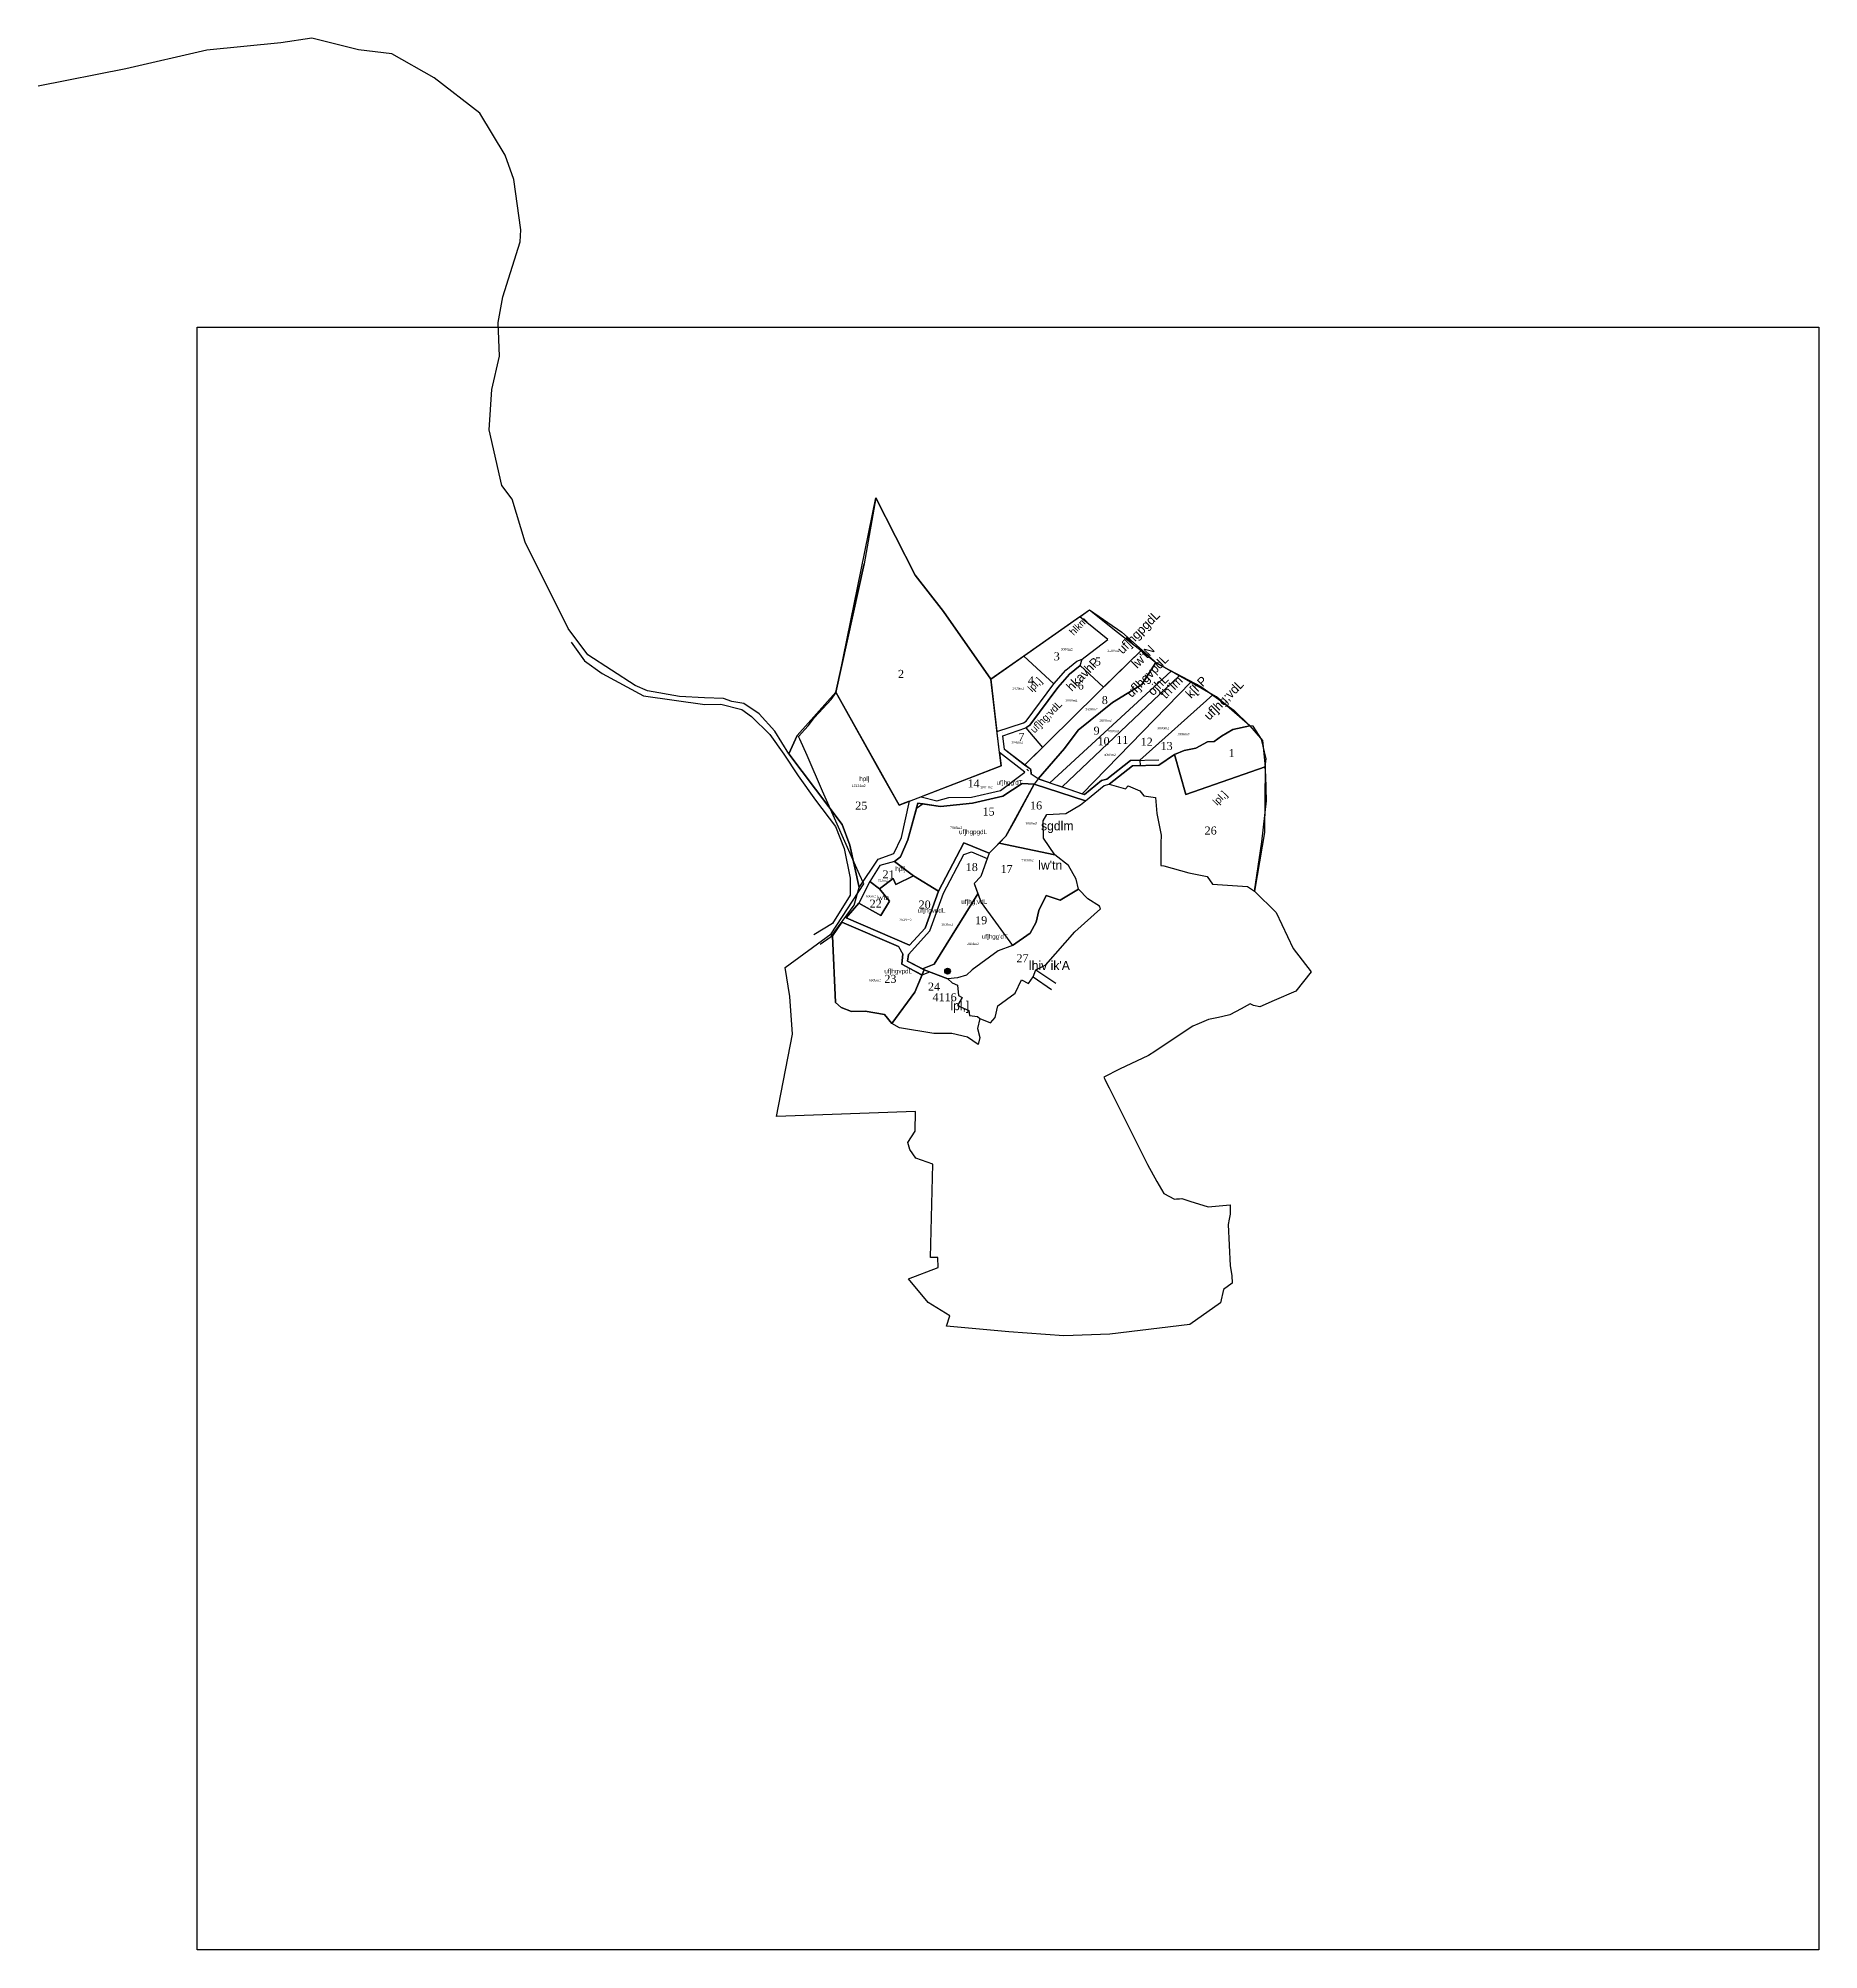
# Model space of a CAD drawing. Header units: feet. Extents: x 153404 to 155356, y 177888 to 179983.
import ezdxf

# ---------------------------------------------------------------- set-up
doc = ezdxf.new("R2010")
doc.units = ezdxf.units.FT
doc.header["$MEASUREMENT"] = 0
doc.layers.get('0').update_dxf_attribs({"linetype": 'CONTINUOUS'})
for name, color, linetype in [('B-BLOCK', 3, 'CONTINUOUS'), ('B-PARCEL', 1, 'CONTINUOUS'), ('IMAGE', 7, 'CONTINUOUS'), ('TRIG-T', 1, 'CONTINUOUS')]:
    doc.layers.add(name, color=color, linetype=linetype)
doc.styles.get("Standard").update_dxf_attribs({"font": 'nasek.shx'})
picture_1 = doc.add_image_def('image1.tif', size_in_pixel=(8477, 8481))

msp = doc.modelspace()

# ---------------------------------------------------------------- hatches: boundary and pattern name
at = {"layer": 'TRIG-T'}
h = msp.add_hatch(color=3, dxfattribs=at)
h.dxf.hatch_style = 1
edge = h.paths.add_edge_path()
edge.add_arc((154401.17, 178960.34), 3.153355888979513, 0, 360)

# ---------------------------------------------------------------- linework, layer by layer
at = {"color": 4, "elevation": 192.1}
msp.add_lwpolyline([(154261.37, 178989.74), (154273.47, 178998.27), (154298.84, 179032.72), (154304.17, 179052.18), (154293.92, 179098.58), (154285.48, 179121.11), (154226.95, 179198.58), (154211.84, 179223.26), (154194.58, 179242.38), (154177.93, 179253.67), (154164.71, 179255.8), (154155.45, 179259.17), (154134.62, 179259.79), (154107.28, 179261.39), (154072.23, 179267.64), (154058.5, 179273.62), (154006.66, 179306.96), (153985.03, 179335.97), (153938.15, 179430.54), (153923.66, 179477.64), (153912.58, 179492.53), (153898.48, 179553.5), (153901.66, 179597.74), (153909.94, 179634.34), (153908.38, 179671.27), (153913.65, 179699.49), (153932.59, 179759.68), (153933.13, 179772.76), (153925.49, 179827.96), (153916.27, 179854.91), (153888.17, 179900.88), (153838.09, 179939.56), (153791.73, 179966), (153755.18, 179970.27), (153704.32, 179982.92), (153670.29, 179977.86), (153589.13, 179969.71), (153500.28, 179949.25), (153404.2, 179930.39)], dxfattribs=at)
at = {"color": 4}
msp.add_lwpolyline([(153988.29, 179320.89), (154003.22, 179300.57), (154022.51, 179286.72), (154067.69, 179262.05), (154134.96, 179252.51), (154152.67, 179253.15), (154175.71, 179247.31), (154185.98, 179239.59), (154206.42, 179219.82), (154221.42, 179198.03), (154237.14, 179174.44), (154256.5, 179147.57), (154278.22, 179118.89), (154287.83, 179094.63), (154294.32, 179062.29), (154294.24, 179043.8), (154274.86, 179012.67), (154254.38, 179000.02)], dxfattribs=at)
at = {"layer": 'B-BLOCK'}
msp.add_lwpolyline([(154365.58, 179394.35), (154396.68, 179354.57), (154448.42, 179280.24), (154556.88, 179356.31), (154592.2563558625, 179331.9369880827), (154631.0350110367, 179297.5595399293), (154678.6665151543, 179272.186060756), (154714.9172216546, 179246.2705918352), (154732.49, 179229.4), (154746.2355254268, 179213.1065205441), (154749.39, 179184.42), (154748.6374134133, 179112.1941377736), (154737.56, 179047.89), (154761.2443984311, 179024.4937575125), (154780.0375675583, 178985.3184302188), (154799.75, 178959.71), (154782.9686109517, 178938.3906664681), (154759.1562098209, 178928.0470659789), (154743.609309081, 178921.296865657), (154736.3592087375, 178922.8594657294), (154732.7342085652, 178924.4061658029), (154723.0152081046, 178919.2032655589), (154710.4530075071, 178912.500165239), (154702.7968071448, 178910.5780651476), (154698.0311069163, 178909.3907650933), (154687.1406063987, 178907.3125649933), (154676.9375059158, 178902.9999647886), (154670.0623055892, 178900.0779646486), (154659.4218050838, 178892.953264311), (154628.4376036124, 178872.1875633243), (154621.536603285, 178867.9103631228), (154589.7657017754, 178852.9532624092), (154572.5157009559, 178843.9999619834), (154573.4941081168, 178842.0429578862), (154573.5466999536, 178841.93751161), (154575.0938010784, 178838.827961741), (154578.2501012292, 178832.4845614378), (154579.421801284, 178830.1405613255), (154587.6719016759, 178813.5313605405), (154620.1562032178, 178748.2187574375), (154630.6876037195, 178729.8907565661), (154638.2969040805, 178716.640455937), (154649.8904046314, 178710.4764556456), (154652.0469047325, 178710.5937556494), (154653.1233842991, 178710.6523093481), (154655.4530048947, 178710.7969556599), (154657.9687050143, 178710.9531556629), (154666.7812054334, 178708.28095554), (154686.9686063929, 178702.1405552458), (154706.8593073366, 178703.87495533), (154710.7968075247, 178704.2187553458), (154710.7968075247, 178693.8594548553), (154709.8281074781, 178688.5001546014), (154708.7342074262, 178682.468754312), (154710.9373075301, 178637.4688521754), (154712.9060076242, 178626.6405516621), (154713.2342076404, 178618.4375512712), (154703.7186071873, 178611.5467509441), (154700.4372070303, 178596.7970502451), (154666.5936054255, 178572.8434491065), (154578.8750012585, 178562.4531486146), (154528.5379644738, 178560.5299853664), (154468.3593960082, 178565.0154487323), (154399.8437927545, 178571.3125490342), (154403.4360929246, 178582.6614495721), (154379.683191798, 178597.1305502598), (154358.2159907774, 178623.2537514996), (154390.8906923294, 178635.5624520835), (154390.3070923019, 178646.3689525966), (154382.3282919222, 178646.6249526087), (154384.9585920473, 178748.9037574698), (154366.3374911634, 178755.3297577724), (154359.5782908419, 178764.8749582283), (154357.6532907517, 178772.5191585869), (154365.578191127, 178784.9061591775), (154366.081591152, 178806.3884602022), (154213.5000839032, 178801.1562599503), (154231.1929348226, 178891.3374481704), (154228.017928473, 178932.6125307214), (154223.0691743651, 178964.2117469407), (154273.5467867563, 179001.0779694431), (154309.202788448, 179055.9374720529), (154304.5780882295, 179066.3750725463), (154264.1405863082, 179157.5781768784), (154247.1633228939, 179196.6437207569), (154239.2809851281, 179214.7813795973), (154237.7733850563, 179217.390579721), (154248.3904855615, 179229.3828802891), (154255.2497858871, 179238.5153807253), (154273.484086751, 179258.1252816562), (154279.1406870214, 179265.8907820247), (154322.51, 179479.18)], close=True, dxfattribs=at)
at = {"layer": 'B-PARCEL'}
for points in [[(154236.34, 179218.57), (154278.65, 179266.04), (154309.73, 179406.87)], [(154226.95, 179198.58), (154236.34, 179218.57)]]:
    msp.add_lwpolyline(points, dxfattribs=at)
at = {"layer": 'TRIG-T', "color": 3}
for points, elevation in [([(154459.7, 179185.29), (154457.92, 179199.98), (154448.42, 179280.24), (154396.68, 179354.57), (154365.58, 179394.35), (154322.51, 179479.18), (154309.73, 179406.87), (154278.63, 179266.06), (154347.87, 179142.37)], 193.8), ([(154500.33, 179171.16), (154496.22, 179165.45), (154552.3603038537, 179147.1041345874), (154572.61, 179163.65), (154578.38, 179165.12), (154603.66, 179185.42), (154632.78, 179185.98), (154650.01, 179197.83), (154660.35, 179202.03), (154673.17, 179204.57), (154685.92, 179211.78), (154693.31, 179211.92), (154701.27, 179217.86), (154713.97, 179225.26), (154732.49, 179229.4), (154696.06, 179260.86), (154629.43, 179298.58), (154614.19, 179274.42), (154581.94, 179254.66), (154544.12, 179224.45), (154529.37, 179204.29)], 190.62), ([(154662.29, 179154.12), (154749.39, 179184.42), (154750.55, 179193.07), (154745.38, 179214.59), (154735.99, 179228.73), (154732.49, 179229.4), (154713.97, 179225.26), (154701.27, 179217.86), (154693.31, 179211.92), (154685.92, 179211.78), (154673.17, 179204.57), (154660.35, 179202.03), (154650.01, 179197.83)], 166.96), ([(154289.92, 179018.62), (154303.72, 179034.97), (154328.04, 179021.43), (154337.42, 179037.2), (154326.61, 179050.59), (154341.56, 179061.71), (154344.22, 179055.16), (154363.62, 179064.65), (154342.88, 179080.48), (154349.59, 179085.55), (154357.66, 179104.37), (154368.49, 179144.47), (154393.47, 179140.92), (154428.36, 179144.35), (154461.55, 179151.96), (154482.87, 179165.97), (154496.22, 179165.45), (154465.16, 179108.15), (154446.63, 179089.55), (154418.98, 179101.01), (154391.2, 179048.1), (154376.46, 179007.58), (154359.26, 178988.85)], 181.78), ([(154472.36, 178988.52), (154491.65, 179001.98), (154498.17, 179013.97), (154501.09, 179026.66), (154509.19, 179043.2), (154524.42, 179038.15), (154544.6, 179050.22), (154542.13, 179061.32), (154533.84, 179076.1), (154518.53, 179087.82), (154518.53, 179087.82), (154518.53, 179087.82), (154518.53, 179087.82), (154457.6111969092, 179100.5726801139), (154457.6111969092, 179100.5726801139), (154446.63, 179089.55), (154437.55, 179064.11), (154430.14, 179056.32), (154438, 179035.57)], 186.72), ([(154315.88, 179058.44), (154326.61, 179050.59), (154341.56, 179061.71), (154344.22, 179055.16), (154363.62, 179064.65), (154342.88, 179080.48), (154326.92, 179076.01)], 174.99), ([(154328.04, 179021.43), (154337.42, 179037.2), (154326.61, 179050.59), (154315.88, 179058.44), (154303.72, 179034.97)], 179.11)]:
    msp.add_lwpolyline(points, close=True, dxfattribs=dict(at, elevation=elevation))
for points, elevation in [([(154455.4201114082, 179221.1001114082), (154448.42, 179280.24), (154556.88, 179356.31), (154587.36, 179331.73)], 194.98), ([(154324.92, 179083.12), (154324.92, 179083.12), (154342.25, 179089.11), (154350.65, 179107), (154359.2601067328, 179146.7414869085), (154354.0773884032, 179144.7523760195), (154347.87, 179142.37), (154329.9299169141, 179174.418077367), (154278.63, 179266.06), (154236.34, 179218.57), (154226.95, 179198.58), (154285.48, 179121.11), (154293.92, 179098.58), (154304.17, 179052.18), (154324.92, 179083.12)], 172.15), ([(154372.11, 179151.53), (154372.11, 179151.53), (154389.33, 179146.96), (154402.31, 179150.68), (154427.32, 179150.99), (154459.26, 179158.35), (154485.86, 179178.53), (154457.92, 179199.98), (154459.7, 179185.29), (154372.11, 179151.53)], 172.15), ([(154488.1495522732, 179181.8075895217), (154489.8229438835, 179179.7729824561)], 191.58), ([(154492.2547465697, 179181.1849048787), (154492.63, 179176.36)], 194.98), ([(154446.63, 179089.55), (154465.16, 179108.15), (154496.22, 179165.45), (154482.87, 179165.97), (154461.55, 179151.96), (154428.36, 179144.35), (154393.47, 179140.92), (154368.49, 179144.47), (154357.66, 179104.37), (154349.59, 179085.55), (154342.88, 179080.48)], 186.72), ([(154401.54, 178951.8), (154375.47, 178961.74), (154357.31, 178971.4), (154358.1313770249, 178978.7502713251), (154381.6891867699, 179004.4036304253), (154396.700276818, 179045.6688521859), (154418.955751679, 179088.0567994462), (154427.2877134668, 179091.0717964641), (154444.6105744819, 179083.8920500903), (154437.55, 179064.11), (154430.14, 179056.32), (154438, 179035.57), (154472.36, 178988.52), (154456.7, 178982.72), (154428.08, 178961.8), (154421.72, 178955.92), (154411.92, 178953), (154401.54, 178951.8)], 186.72), ([(154358.1313770249, 178978.7502713251), (154381.6891867699, 179004.4036304253), (154396.700276818, 179045.6688521859), (154418.955751679, 179088.0567994462)], 181.78), ([(154359.26, 178988.85), (154376.46, 179007.58), (154391.2, 179048.1), (154418.98, 179101.01)], 181.78), ([(154359.26, 178988.85), (154376.46, 179007.58), (154391.2, 179048.1), (154418.98, 179101.01), (154446.63, 179089.55)], 186.72), ([(154446.63, 179089.55), (154437.55, 179064.11), (154430.14, 179056.32), (154438, 179035.57), (154472.36, 178988.52)], 186.72), ([(154347.2894351165, 178987.4597585715), (154285.1544794452, 179014.136390102), (154275.13, 178998.98), (154278.19, 178925.84), (154284.31, 178920.52), (154295.82, 178916.25), (154310.72, 178916.39), (154331.91, 178912.93), (154340.04, 178902.86), (154365.08, 178937.17), (154373.1238693444, 178956.1919316449), (154372.6522254112, 178956.4428171292), (154350.8945605473, 178968.0165529544), (154352.1516161107, 178979.2655886372)], 186.72), ([(154347.2894351165, 178987.4597585715), (154285.1544794452, 179014.136390102)], 181.78), ([(154359.26, 178988.85), (154289.92, 179018.62)], 181.78), ([(154352.1516161107, 178979.2655886372), (154350.8945605473, 178968.0165529544), (154372.6522254112, 178956.4428171292)], 181.78), ([(154401.54, 178951.8), (154375.47, 178961.74), (154357.31, 178971.4), (154358.1313770249, 178978.7502713251)], 186.72), ([(154358.1313770249, 178978.7502713251), (154357.31, 178971.4), (154375.47, 178961.74)], 181.78), ([(154401.54, 178951.8), (154375.47, 178961.74), (154365.08, 178937.17), (154340.04, 178902.86)], 186.72), ([(154434.77, 178879.93), (154422.79, 178887.79), (154405.7, 178892.05), (154386.11, 178891.86), (154348.54, 178898.23), (154340.04, 178902.86), (154365.08, 178937.17), (154375.47, 178961.74), (154401.54, 178951.8), (154406.09, 178947.52), (154412.06, 178944.9), (154412.91, 178933.59), (154417.16, 178931.63), (154411.94, 178922.58), (154424.34, 178917.36), (154425.1, 178911.9), (154433.96, 178910.79), (154436.57, 178908.39), (154433.95, 178897.59), (154436.39, 178887.6), (154434.77, 178879.93)], 200.35)]:
    msp.add_lwpolyline(points, dxfattribs=dict(at, elevation=elevation))
at = {"layer": 'TRIG-T', "color": 6}
for points, elevation in [([(154546.5411475931, 179295.4837930901), (154548.671388317, 179302.3730655088), (154551.79, 179304.91), (154576.8014988085, 179323.7688247974), (154546.0549135329, 179348.7176680107), (154556.88, 179356.31), (154587.36, 179331.73), (154613.48, 179311.68), (154572.1559106426, 179271.5224880672)], 172.15), ([(154576.8014988085, 179323.7688247974), (154546.0549135329, 179348.7176680107), (154484.6521296393, 179305.6519316029), (154484.6521296393, 179305.6519316029), (154517.6572012418, 179275.3563686011), (154530.6643304155, 179290.3028278646), (154542.7548393297, 179300.1382393229), (154548.671388317, 179302.3730655088), (154551.79, 179304.91)], 148.43), ([(154500.33, 179171.16), (154492.63, 179176.36), (154492.2547465697, 179181.1849048787), (154485.61969198, 179186.2787460006), (154505.0925518808, 179205.5243364212), (154512.1, 179212.45), (154564.95, 179264.52), (154613.48, 179311.68), (154629.43, 179298.58), (154614.19, 179274.42), (154581.94, 179254.66), (154544.12, 179224.45), (154529.37, 179204.29)], 181.78), ([(154505.0925518808, 179205.5243364212), (154512.1, 179212.45), (154564.95, 179264.52), (154572.1559106426, 179271.5224880672), (154546.5411475931, 179295.4837930901), (154546.5411475931, 179295.4837930901), (154534.8513391691, 179285.9743442708), (154522.043098363, 179271.256427128), (154522.043098363, 179271.256427128), (154491.3019364961, 179229.8266943994), (154487.0480925482, 179227.0220254764)], 172.15), ([(154500.33, 179171.16), (154529.37, 179204.29), (154544.12, 179224.45), (154581.94, 179254.66), (154614.19, 179274.42), (154629.43, 179298.58), (154646.1479505132, 179289.1157782777), (154513.1522678107, 179166.7827750177)], 181.78), ([(154548.4886382565, 179154.7197573219), (154548.4886382565, 179154.7197573219), (154667.6524660947, 179276.9418276888), (154655.1484252381, 179284.0205072793), (154526.5705662364, 179162.2020790007)], 190.62), ([(154551.1049391397, 179153.826612852), (154548.4886382565, 179154.7197573219), (154667.6524660947, 179276.9418276888), (154692.0396297284, 179263.1359772872), (154611.9778628656, 179191.5810682662), (154601.4987679697, 179191.3795472105), (154575.637819188, 179170.6130416619), (154569.8419071495, 179169.1364401547)], 190.62), ([(154611.9778628656, 179191.5810682662), (154612.093226151, 179185.582177426), (154632.78, 179185.98), (154650.01, 179197.83), (154660.35, 179202.03), (154673.17, 179204.57), (154685.92, 179211.78), (154693.31, 179211.92), (154701.27, 179217.86), (154713.97, 179225.26), (154732.49, 179229.4), (154696.06, 179260.86), (154692.0396297284, 179263.1359772872)], 190.62), ([(154485.6196919959, 179186.2787459885), (154463.57, 179203.18), (154461.7991600859, 179218.2516094004), (154487.0480925482, 179227.0220254764), (154487.0480925482, 179227.0220254764), (154505.0925518808, 179205.5243364212), (154493.2499999998, 179193.8199999998)], 172.15), ([(154650.01, 179197.83), (154632.78, 179185.98), (154603.66, 179185.42), (154578.38, 179165.12), (154596.2, 179160.17), (154599.1, 179163.57), (154611.94, 179157.96), (154616.39, 179152.61), (154629.08, 179150.61), (154630.4, 179133.09), (154635.44, 179109.38), (154635.08, 179100.66), (154634.99, 179076.14), (154638.34, 179075.64), (154665.78, 179068.16), (154685.74, 179064.05), (154691.65, 179055.69), (154729.86, 179053.01), (154737.56, 179047.89), (154745.51, 179102.15), (154750.66, 179146.89), (154750.01, 179174.34), (154749.39, 179184.42), (154662.29, 179154.12)], 162.64), ([(154363.62, 179064.65), (154391.2, 179048.1), (154418.98, 179101.01), (154446.63, 179089.55), (154465.16, 179108.15), (154496.22, 179165.45), (154482.87, 179165.97), (154461.55, 179151.96), (154428.36, 179144.35), (154393.47, 179140.92), (154374.4303136724, 179143.6258000986), (154366.9342497282, 179138.6752056903), (154357.66, 179104.37), (154349.59, 179085.55), (154342.88, 179080.48)], 174.99), ([(154552.3603038537, 179147.1041345874), (154496.22, 179165.45), (154474.359507154, 179125.1214024445), (154465.16, 179108.15), (154457.6111969092, 179100.5726801139), (154518.53, 179087.82), (154506.26, 179105.94), (154505.76, 179125.01), (154510.03, 179132.1), (154530.63, 179133.27), (154546.75, 179142.52)], 186.72), ([(154436.58, 178908.39), (154448.18, 178903.76), (154453.21, 178909.38), (154456.38, 178922.25), (154475.2, 178936.29), (154482.21, 178950.65), (154489.74, 178946.94), (154494.86, 178954.22), (154497.81, 178961.7), (154508.87, 178967.33), (154540.79, 179003.52), (154568.86, 179028.8), (154567.6, 179031.51), (154555.01, 179039.46), (154544.6, 179050.22), (154524.42, 179038.15), (154509.19, 179043.2), (154501.09, 179026.66), (154498.17, 179013.97), (154491.65, 179001.98), (154472.36, 178988.52), (154456.7, 178982.72), (154428.08, 178961.8), (154421.72, 178955.92), (154411.92, 178953), (154401.54, 178951.8), (154406.09, 178947.52), (154412.06, 178944.9), (154412.91, 178933.59), (154417.16, 178931.63), (154411.94, 178922.58), (154424.34, 178917.36), (154425.1, 178911.9), (154433.96, 178910.79)], 195.52), ([(154340.04, 178902.86), (154331.91, 178912.93), (154310.72, 178916.39), (154295.82, 178916.25), (154284.31, 178920.52), (154278.19, 178925.84), (154275.13, 178998.98), (154285.1544794452, 179014.136390102), (154347.2894351165, 178987.4597585715), (154352.1364429331, 178979.1298081513), (154350.8945605473, 178968.0165529544), (154373.1316154497, 178956.2102494321), (154365.08, 178937.17)], 186.72)]:
    msp.add_lwpolyline(points, close=True, dxfattribs=dict(at, elevation=elevation))
for points, elevation in [([(154484.3699342354, 179232.4430560798), (154487.1126403265, 179234.2515800885), (154517.6803348376, 179275.3396651624), (154484.6497425893, 179305.6502574107), (154448.42, 179280.24), (154455.1955965051, 179223.0855965051), (154484.3699342354, 179232.4430560798), (154484.3699342354, 179232.4430560798)], 172.15), ([(154517.5169962085, 179275.1952593517), (154530.6643304155, 179290.3028278646), (154542.7548393297, 179300.138239323)], 194.98), ([(154522.0430983631, 179271.256427128), (154534.8513391691, 179285.9743442708), (154546.5411475931, 179295.4837930901)], 194.98), ([(154461.800605961, 179218.239394039), (154487.0480837431, 179227.0220224179), (154491.2998259001, 179229.8255957918), (154522.0430983631, 179271.256427128)], 192.12), ([(154513.1522678107, 179166.7827750177), (154526.5705662364, 179162.2020790007), (154655.1484252381, 179284.0205072793), (154646.1479505132, 179289.1157782777), (154513.1522678107, 179166.7827750177)], 181.78), ([(154485.86, 179178.53), (154457.92, 179199.98), (154455.4228264556, 179221.0771735444)], 172.15), ([(154461.3277173477, 179222.2345561553), (154461.3270360584, 179222.2403119738)], 172.15), ([(154492.2547465697, 179181.1849048787), (154463.5809559031, 179203.198248107), (154461.7991600859, 179218.2516094004)], 172.15), ([(154485.6196919959, 179186.2787459885), (154512.1, 179212.45)], 172.15), ([(154575.637819188, 179170.6130416619), (154601.4987679697, 179191.3795472105), (154632.6646367146, 179191.9788908402)], 162.64), ([(154500.33, 179171.16), (154551.1049391397, 179153.826612852), (154569.8419071495, 179169.1364401547), (154575.637819188, 179170.6130416619)], 190.62), ([(154578.38, 179165.12), (154603.66, 179185.42), (154632.78, 179185.98)], 162.64), ([(154496.22, 179165.45), (154552.3603038537, 179147.1041345874), (154572.61, 179163.65), (154578.3265567491, 179165.1063844751)], 190.62), ([(154374.4303136724, 179143.6258000986), (154366.9256009833, 179138.6775345735)], 174.99), ([(154430.14, 179056.32), (154434.4136166815, 179045.0378694478), (154386.5855318891, 178967.8152811541), (154373.5078312865, 178962.7837527408), (154357.31, 178971.4), (154358.1313770249, 178978.7502713251), (154381.6891867699, 179004.4036304253), (154396.700276818, 179045.6688521859), (154418.955751679, 179088.0567994462), (154427.2877134668, 179091.0717964641), (154444.6105744819, 179083.8920500903), (154437.55, 179064.11), (154430.14, 179056.32)], 184.66), ([(154424.5455904161, 179098.7032489632), (154446.63, 179089.55)], 186.72), ([(154427.2877134668, 179091.0717964641), (154444.6105744819, 179083.8920500903)], 186.72), ([(154359.26, 178988.85), (154376.46, 179007.58), (154391.2, 179048.1), (154363.62, 179064.65), (154344.22, 179055.16), (154341.56, 179061.71), (154326.61, 179050.59), (154337.42, 179037.2), (154328.04, 179021.43), (154303.72, 179034.97), (154289.92, 179018.62), (154359.26, 178988.85)], 181.78), ([(154359.26, 178988.85), (154376.46, 179007.58), (154391.2, 179048.1), (154363.62, 179064.65), (154344.22, 179055.16), (154341.56, 179061.71), (154326.61, 179050.59)], 181.78), ([(154373.5078312865, 178962.7837527408), (154386.5855318891, 178967.8152811541), (154434.4136166815, 179045.0378694478), (154438, 179035.57), (154472.36, 178988.52), (154456.7, 178982.72), (154428.08, 178961.8), (154421.72, 178955.92), (154411.92, 178953), (154401.54, 178951.8), (154375.47, 178961.74), (154373.5078312865, 178962.7837527408)], 184.66), ([(154373.1316154497, 178956.2102494321), (154381.5143128748, 178959.4354173387)], 181.78), ([(154497.81, 178961.7), (154519.7160451334, 178947.1022076311)], 191.13), ([(154494.86, 178954.22), (154514.9915177634, 178940.3025986125)], 191.49)]:
    msp.add_lwpolyline(points, dxfattribs=dict(at, elevation=elevation))
at = {"layer": 'TRIG-T'}
msp.add_circle((154401.17, 178960.34, 185.64), 3.153355888979513, dxfattribs=at)

# ---------------------------------------------------------------- texts
at = {"layer": 'TRIG-T', "color": 3, "attachment_point": 1, "rotation": 45.42872525423932}
for s, insert, char_height in [('hlkm', (154533.7282197677, 179333.3257280297), 8), ('uf]hgpgdL', (154585.9320018696, 179314.2893559189), 10), ("lw'tN", (154601.8742607657, 179298.4800729357), 10), ('hkavhP', (154530.2402183781, 179273.3759246788), 10), ('uf]hgvpdL', (154595.8011049859, 179266.6071876374), 10), ('lpl,]', (154488.0978205803, 179271.315954547, -187.95), 8), ('ojhL', (154619.3319505806, 179268.5455826184), 10), ("th'lm", (154633.2315740806, 179265.2209253995), 10), ('k[hP', (154660.9813387985, 179265.5824301487), 10), ('uf]hg;vdL', (154680.9507204234, 179241.7196303041), 10), ('uf]hg;vdL', (154490.7302945935, 179226.286763223), 8), ('lpl,]', (154690.94173038, 179147.0396951248), 8)]:
    msp.add_mtext_dynamic_manual_height_columns(s, width=44.35106614718097, gutter_width=25, heights=[0], dxfattribs=dict(at, insert=insert, char_height=char_height))
at = {"layer": 'TRIG-T', "color": 6, "attachment_point": 1}
for s, insert, char_height in [('{\\fTimes New Roman|b0|i0|c178|p18;3000m2}', (154525.1671613489, 179314.4161842779), 2.625), ('{\\fTimes New Roman|b0|i0|c178|p18;2500m2}', (154576.3622202281, 179312.8468551792, 172.15), 2.625), ('{\\fTimes New Roman|b0|i0|c178|p18;2}', (154346.7855068456, 179290.5681349709), 8.75), ('{\\fTimes New Roman|b0|i0|c178|p18;3429m2}', (154471.9226929241, 179271.5458720604), 2.625), ('{\\fTimes New Roman|b0|i0|c178|p18;3000m2}', (154530.3100298807, 179258.3512694373), 2.625), ('{\\fTimes New Roman|b0|i0|c178|p18;3536m2}', (154552.3112759316, 179248.6830042912), 2.625), ('{\\fTimes New Roman|b0|i0|c178|p18;3000m2}', (154567.7322732077, 179236.4703212646), 2.625), ('{\\fTimes New Roman|b0|i0|c178|p18;1042m2}', (154470.82357204, 179212.7473035047), 2.625), ('{\\fTimes New Roman|b0|i0|c178|p18;2000m2}', (154576.3074706456, 179224.5656522831), 2.625), ('{\\fTimes New Roman|b0|i0|c178|p18;3000m2}', (154630.8735070771, 179228.0052259984), 2.625), ('{\\fTimes New Roman|b0|i0|c178|p18;3386m2}', (154653.3359728213, 179221.2906300813), 2.625), ('{\\fTimes New Roman|b0|i0|c178|p18;3000m2}', (154572.2959917447, 179198.7870925395), 2.625), ('{\\fTimes New Roman|b0|i0|c178|p18;1}', (154709.0848209884, 179203.6783778362), 8.75), ('{\\fTimes New Roman|b0|i0|c178|p18;12124m2}', (154296.1548537401, 179164.9738985597), 2.625), ('{\\fTimes New Roman|b0|i0|c178|p18;2001m2}', (154437.2659404093, 179163.2804126722), 2.625), ('{\\fTimes New Roman|b0|i0|c178|p18;7866m2}', (154403.9306966926, 179118.8892595925), 2.625), ('{\\fTimes New Roman|b0|i0|c178|p18;3000m2}', (154486.3994891777, 179123.4019251246), 2.625), ('{\\fTimes New Roman|b0|i0|c178|p18;7300m2}', (154482.2169264375, 179083.307773698), 2.625), ('{\\fTimes New Roman|b0|i0|c178|p18;666m2}', (154311.4852960902, 179043.9219067744), 2.625), ('{\\fTimes New Roman|b0|i0|c178|p18;753m2}', (154324.4358099505, 179061.0724460962), 2.625), ('{\\fTimes New Roman|b0|i0|c178|p18;3929m2}', (154348.4915686265, 179017.879200017), 2.625), ('{\\fTimes New Roman|b0|i0|c178|p18;3834m2}', (154394.0350562135, 179012.8634343938), 2.625), ('{\\fTimes New Roman|b0|i0|c178|p18;3834m2}', (154422.3529834675, 178991.6993962561), 2.625), ('{\\fTimes New Roman|b0|i0|c178|p18;6985m2}', (154314.9811559419, 178951.8665075652), 2.625), ('{\\fTimes New Roman|b0|i0|c178|p18;4116}', (154384.6437172219, 178936.1635550059), 8.75)]:
    msp.add_mtext_dynamic_manual_height_columns(s, width=71.9126749902498, gutter_width=25, heights=[0], dxfattribs=dict(at, insert=insert, char_height=char_height))
at = {"layer": 'TRIG-T', "color": 1, "char_height": 8.75, "attachment_point": 1}
for s, insert in [('{\\fTimes New Roman|b0|i0|c178|p18;3}', (154517.4936322186, 179309.7656636233)), ('{\\fTimes New Roman|b0|i0|c178|p18;5}', (154562.6632332315, 179304.1451102451)), ('{\\fTimes New Roman|b0|i0|c178|p18;4}', (154489.0916126299, 179283.3856482369)), ('{\\fTimes New Roman|b0|i0|c178|p18;6}', (154543.8855264637, 179277.8504193836)), ('{\\fTimes New Roman|b0|i0|c178|p18;8}', (154570.1613329891, 179261.8369047924)), ('{\\fTimes New Roman|b0|i0|c178|p18;7}', (154478.7726686005, 179221.5344856355, 172.15)), ('{\\fTimes New Roman|b0|i0|c178|p18;9}', (154561.2028108199, 179228.315368983)), ('{\\fTimes New Roman|b0|i0|c178|p18;10}', (154565.5456448715, 179216.7149254218, 181.78)), ('{\\fTimes New Roman|b0|i0|c178|p18;11}', (154585.9422349043, 179218.1934338326)), ('{\\fTimes New Roman|b0|i0|c178|p18;12}', (154612.8268244343, 179216.1423809484)), ('{\\fTimes New Roman|b0|i0|c178|p18;13}', (154634.6377652625, 179211.5098750927)), ('{\\fTimes New Roman|b0|i0|c178|p18;14}', (154422.9838991041, 179170.4140016778)), ('{\\fTimes New Roman|b0|i0|c178|p18;25}', (154299.9238516919, 179146.1887207686)), ('{\\fTimes New Roman|b0|i0|c178|p18;16}', (154491.5437249386, 179146.316056305)), ('{\\fTimes New Roman|b0|i0|c178|p18;15}', (154439.4890476745, 179139.6574109156)), ('{\\fTimes New Roman|b0|i0|c178|p18;26}', (154682.9178338588, 179118.836127243)), ('{\\fTimes New Roman|b0|i0|c178|p18;21}', (154329.7559994725, 179070.8202529393, 174.99)), ('{\\fTimes New Roman|b0|i0|c178|p18;18}', (154421.0296153192, 179078.7940683498)), ('{\\fTimes New Roman|b0|i0|c178|p18;17}', (154459.1855540405, 179076.7359591141)), ('{\\fTimes New Roman|b0|i0|c178|p18;22}', (154315.6904489422, 179038.6923951171)), ('{\\fTimes New Roman|b0|i0|c178|p18;20}', (154369.405141736, 179037.7512121487)), ('{\\fTimes New Roman|b0|i0|c178|p18;19}', (154431.3230665563, 179020.5341495445)), ('{\\fTimes New Roman|b0|i0|c178|p18;27}', (154476.6266443146, 178978.8947144473)), ('{\\fTimes New Roman|b0|i0|c178|p18;23}', (154331.8276481147, 178956.2633258145)), ('{\\fTimes New Roman|b0|i0|c178|p18;24}', (154379.6486634567, 178947.7722431704))]:
    msp.add_mtext_dynamic_manual_height_columns(s, width=71.9126749902498, gutter_width=25, heights=[0], dxfattribs=dict(at, insert=insert))
at = {"layer": 'TRIG-T', "color": 3, "attachment_point": 1}
for s, insert, char_height in [('hpl]', (154304.3565221866, 179173.7553254663), 5), ("uf]hgg'dT", (154454.7571500919, 179169.6830916972), 5), ('sgdlm', (154503.4925228588, 179124.6612178437), 10), ('uf]hgpgdL', (154413.6791040527, 179115.4925385512, -172.15), 5), ('hpl]', (154343.8798991028, 179075.0824694535), 5), ("lw'tn", (154500.5380591548, 179081.5456094141), 10), ("lw'tn", (154323.4929695152, 179043.2811728781), 5), ('uf]hgvpdL', (154368.3889811971, 179029.3872049666), 5), ('uf]hg;vdL', (154416.136957071, 179038.9451637454), 5), ("uf]hgg'dT", (154438.5045881869, 179000.8629755296, -172.15), 5), ('uf]hgvpdL', (154331.8276481147, 178962.8422731829), 5), ("lhiv ik'A", (154490.3049599906, 178971.5552699748), 10), ('lpl,]', (154404.1478626204, 178927.5000282347), 10)]:
    msp.add_mtext_dynamic_manual_height_columns(s, width=44.35106614718097, gutter_width=25, heights=[0], dxfattribs=dict(at, insert=insert, char_height=char_height))

# ---------------------------------------------------------------- pictures from other files: only their frames are drawn
at = {"layer": 'IMAGE'}
image = msp.add_image(picture_1, insert=(153578.3431305229, 177887.6548519289), size_in_units=(1777.8526456405561, 1778.6915521620333), dxfattribs=at)
image.dxf.flags = 14

doc.saveas('drawing.dxf')
